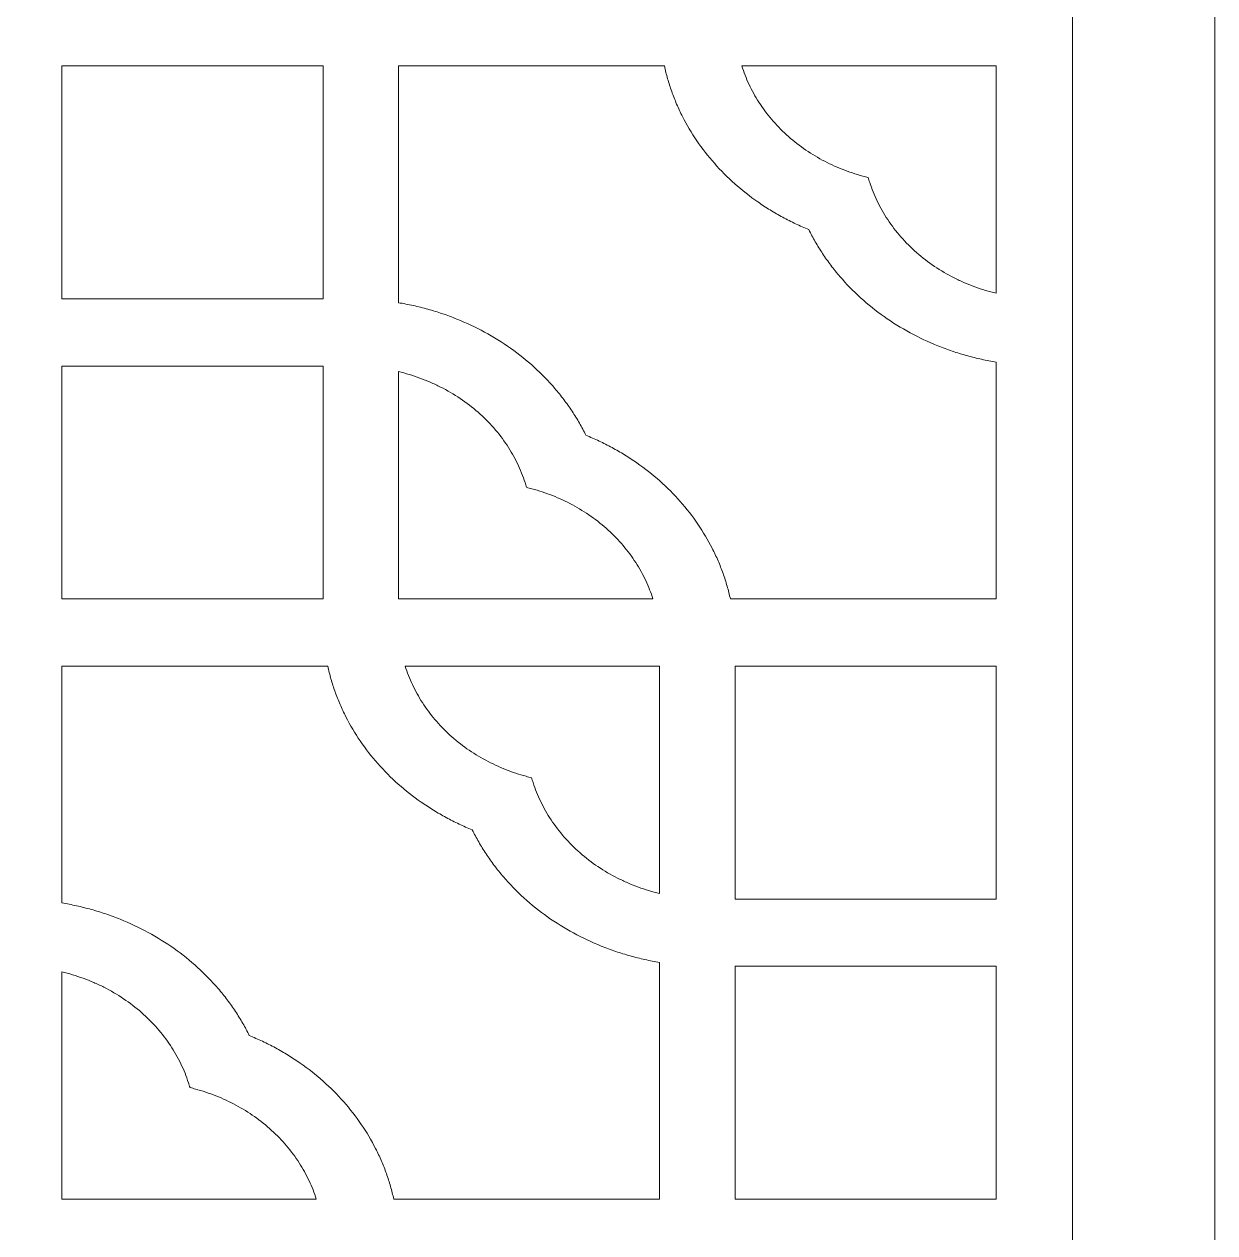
# Model space of a CAD drawing. Header units: centimetres. Extents: x -27.5 to -16.8, y -9.5 to 9.5.
# Drawn here: x -24.931 to -22.363, y 4 to 6.607 of the extents above; entities that cross this region are included whole.
import ezdxf

# ---------------------------------------------------------------- set-up
doc = ezdxf.new("R2010")
doc.units = ezdxf.units.CM
doc.header["$MEASUREMENT"] = 0
doc.layers.add('layer 1', color=7, linetype='Continuous')

msp = doc.modelspace()

# ---------------------------------------------------------------- linework, layer by layer
at = {"layer": 'layer 1', "color": 250, "lineweight": 9}
for points, knots in [([(-27.5, 9.5), (-27.5, 3.16667), (-27.5, -3.16664), (-27.5, -9.5), (-27.5, -9.5), (-25.78754, -9.5), (-24.07508, -9.5), (-22.36263, -9.5), (-22.36263, -9.5), (-22.36263, -3.16664), (-22.36263, 3.16667), (-22.36263, 9.5), (-22.36263, 9.5), (-24.07508, 9.5), (-25.78754, 9.5), (-27.5, 9.5)], [0, 0, 0, 0, 0.2, 0.2, 0.2, 0.2, 0.4, 0.4, 0.4, 0.4, 0.6, 0.6, 0.6, 0.6, 1, 1, 1, 1]), ([(-22.66971, -1.25389), (-22.66971, 2.24882), (-22.66971, 5.75153), (-22.66971, 9.25424), (-22.66971, 9.25424), (-24.17746, 9.25424), (-25.68521, 9.25424), (-27.19295, 9.25424), (-27.19295, 9.25424), (-27.19295, 5.75153), (-27.19295, 2.24882), (-27.19295, -1.25389), (-27.19295, -1.25389), (-25.68521, -1.25389), (-24.17746, -1.25389), (-22.66971, -1.25389)], [0, 0, 0, 0, 0.2, 0.2, 0.2, 0.2, 0.4, 0.4, 0.4, 0.4, 0.6, 0.6, 0.6, 0.6, 1, 1, 1, 1]), ([(-24.28653, 6.51722), (-24.28653, 6.34976), (-24.28653, 6.18237), (-24.28653, 6.01489), (-24.28653, 6.01489), (-24.47431, 6.01489), (-24.66214, 6.01489), (-24.84999, 6.01489), (-24.84999, 6.01489), (-24.84999, 6.18237), (-24.84999, 6.34976), (-24.84999, 6.51722), (-24.84999, 6.51722), (-24.66214, 6.51722), (-24.47431, 6.51722), (-24.28653, 6.51722)], [0, 0, 0, 0, 0.2, 0.2, 0.2, 0.2, 0.4, 0.4, 0.4, 0.4, 0.6, 0.6, 0.6, 0.6, 1, 1, 1, 1]), ([(-23.7195, 5.7206), (-23.72385, 5.72935), (-23.7285, 5.73813), (-23.73342, 5.74672), (-23.73342, 5.74672), (-23.73842, 5.7554), (-23.74369, 5.76399), (-23.74925, 5.77244), (-23.74925, 5.77244), (-23.75491, 5.7809), (-23.76082, 5.78926), (-23.76701, 5.79746), (-23.76701, 5.79746), (-23.77324, 5.80575), (-23.77979, 5.81389), (-23.78662, 5.82177), (-23.78662, 5.82177), (-23.80036, 5.8378), (-23.81521, 5.85304), (-23.83111, 5.86747), (-23.83111, 5.86747), (-23.84705, 5.88199), (-23.864, 5.89556), (-23.8819, 5.9082), (-23.8819, 5.9082), (-23.89976, 5.92089), (-23.91846, 5.93251), (-23.93795, 5.94307), (-23.93795, 5.94307), (-23.95733, 5.95358), (-23.97733, 5.96295), (-23.99795, 5.97124), (-23.99795, 5.97124), (-24.00817, 5.97537), (-24.0185, 5.97922), (-24.02897, 5.98277), (-24.02897, 5.98277), (-24.03935, 5.98625), (-24.04984, 5.98948), (-24.06038, 5.99248), (-24.06038, 5.99248), (-24.07087, 5.99541), (-24.08145, 5.998), (-24.09206, 6.00038), (-24.09206, 6.00038), (-24.1026, 6.00274), (-24.11318, 6.00478), (-24.12383, 6.00652), (-24.12383, 6.00652), (-24.12383, 6.17676), (-24.12383, 6.34699), (-24.12383, 6.51722), (-24.12383, 6.51722), (-23.93259, 6.51722), (-23.74137, 6.51722), (-23.55018, 6.51722), (-23.55018, 6.51722), (-23.54816, 6.50801), (-23.54585, 6.49876), (-23.54324, 6.48962), (-23.54324, 6.48962), (-23.54058, 6.48046), (-23.53763, 6.47122), (-23.5344, 6.46215), (-23.5344, 6.46215), (-23.53112, 6.45299), (-23.52752, 6.44382), (-23.52365, 6.43484), (-23.52365, 6.43484), (-23.51976, 6.42577), (-23.51554, 6.41684), (-23.51098, 6.40793), (-23.51098, 6.40793), (-23.50191, 6.3901), (-23.49163, 6.37272), (-23.48013, 6.35583), (-23.48013, 6.35583), (-23.4686, 6.33895), (-23.45593, 6.32268), (-23.44221, 6.30715), (-23.44221, 6.30715), (-23.42844, 6.29153), (-23.41369, 6.27675), (-23.39798, 6.2628), (-23.39798, 6.2628), (-23.38231, 6.2489), (-23.36577, 6.23588), (-23.34842, 6.22381), (-23.34842, 6.22381), (-23.33981, 6.21781), (-23.33104, 6.21204), (-23.32206, 6.20652), (-23.32206, 6.20652), (-23.31315, 6.20106), (-23.30405, 6.19579), (-23.29482, 6.19082), (-23.29482, 6.19082), (-23.28568, 6.18583), (-23.27635, 6.18111), (-23.26692, 6.17669), (-23.26692, 6.17669), (-23.25757, 6.17227), (-23.24811, 6.16807), (-23.23846, 6.16413), (-23.23846, 6.16413), (-23.23413, 6.15538), (-23.22951, 6.14661), (-23.22456, 6.13802), (-23.22456, 6.13802), (-23.21956, 6.12934), (-23.21427, 6.12072), (-23.20873, 6.11229), (-23.20873, 6.11229), (-23.20307, 6.10384), (-23.19716, 6.09548), (-23.19095, 6.08728), (-23.19095, 6.08728), (-23.18472, 6.07898), (-23.17817, 6.07085), (-23.17139, 6.06295), (-23.17139, 6.06295), (-23.15767, 6.04693), (-23.14282, 6.0317), (-23.12692, 6.01727), (-23.12692, 6.01727), (-23.11093, 6.00274), (-23.09396, 5.98916), (-23.07609, 5.97654), (-23.07609, 5.97654), (-23.05822, 5.96385), (-23.0395, 5.95223), (-23.02001, 5.94167), (-23.02001, 5.94167), (-23.00067, 5.93115), (-22.98063, 5.92176), (-22.96003, 5.91347), (-22.96003, 5.91347), (-22.94982, 5.90937), (-22.93948, 5.90552), (-22.92902, 5.90195), (-22.92902, 5.90195), (-22.91864, 5.89849), (-22.90819, 5.89526), (-22.89761, 5.89226), (-22.89761, 5.89226), (-22.88712, 5.88932), (-22.87653, 5.88674), (-22.86593, 5.88435), (-22.86593, 5.88435), (-22.85539, 5.88208), (-22.8448, 5.88002), (-22.8342, 5.87821), (-22.8342, 5.87821), (-22.8342, 5.70798), (-22.8342, 5.53772), (-22.8342, 5.36749), (-22.8342, 5.36749), (-23.02539, 5.36749), (-23.21661, 5.36749), (-23.4078, 5.36749), (-23.4078, 5.36749), (-23.40982, 5.37672), (-23.41216, 5.38598), (-23.41479, 5.39512), (-23.41479, 5.39512), (-23.41738, 5.40435), (-23.42036, 5.41351), (-23.42359, 5.42259), (-23.42359, 5.42259), (-23.42686, 5.43175), (-23.43046, 5.44089), (-23.43435, 5.44989), (-23.43435, 5.44989), (-23.43823, 5.45896), (-23.44244, 5.4679), (-23.44698, 5.47681), (-23.44698, 5.47681), (-23.45607, 5.49463), (-23.4664, 5.51209), (-23.47783, 5.52888), (-23.47783, 5.52888), (-23.48936, 5.54579), (-23.50203, 5.56205), (-23.51582, 5.57768), (-23.51582, 5.57768), (-23.52954, 5.59321), (-23.54429, 5.60798), (-23.56001, 5.62194), (-23.56001, 5.62194), (-23.57568, 5.63584), (-23.59219, 5.64885), (-23.60956, 5.66093), (-23.60956, 5.66093), (-23.61817, 5.66693), (-23.62697, 5.67268), (-23.63593, 5.67822), (-23.63593, 5.67822), (-23.64484, 5.68374), (-23.65393, 5.68894), (-23.66314, 5.69391), (-23.66314, 5.69391), (-23.67231, 5.69889), (-23.68163, 5.70363), (-23.69104, 5.70805), (-23.69104, 5.70805), (-23.70041, 5.71247), (-23.70992, 5.71666), (-23.7195, 5.7206)], [0, 0, 0, 0, 0.0188679, 0.0188679, 0.0188679, 0.0188679, 0.0377358, 0.0377358, 0.0377358, 0.0377358, 0.0566038, 0.0566038, 0.0566038, 0.0566038, 0.0754717, 0.0754717, 0.0754717, 0.0754717, 0.0943396, 0.0943396, 0.0943396, 0.0943396, 0.1132075, 0.1132075, 0.1132075, 0.1132075, 0.1320755, 0.1320755, 0.1320755, 0.1320755, 0.1509434, 0.1509434, 0.1509434, 0.1509434, 0.1698113, 0.1698113, 0.1698113, 0.1698113, 0.1886792, 0.1886792, 0.1886792, 0.1886792, 0.2075472, 0.2075472, 0.2075472, 0.2075472, 0.2264151, 0.2264151, 0.2264151, 0.2264151, 0.245283, 0.245283, 0.245283, 0.245283, 0.2641509, 0.2641509, 0.2641509, 0.2641509, 0.2830189, 0.2830189, 0.2830189, 0.2830189, 0.3018868, 0.3018868, 0.3018868, 0.3018868, 0.3207547, 0.3207547, 0.3207547, 0.3207547, 0.3396226, 0.3396226, 0.3396226, 0.3396226, 0.3584906, 0.3584906, 0.3584906, 0.3584906, 0.3773585, 0.3773585, 0.3773585, 0.3773585, 0.3962264, 0.3962264, 0.3962264, 0.3962264, 0.4150943, 0.4150943, 0.4150943, 0.4150943, 0.4339623, 0.4339623, 0.4339623, 0.4339623, 0.4528302, 0.4528302, 0.4528302, 0.4528302, 0.4716981, 0.4716981, 0.4716981, 0.4716981, 0.490566, 0.490566, 0.490566, 0.490566, 0.509434, 0.509434, 0.509434, 0.509434, 0.5283019, 0.5283019, 0.5283019, 0.5283019, 0.5471698, 0.5471698, 0.5471698, 0.5471698, 0.5660377, 0.5660377, 0.5660377, 0.5660377, 0.5849057, 0.5849057, 0.5849057, 0.5849057, 0.6037736, 0.6037736, 0.6037736, 0.6037736, 0.6226415, 0.6226415, 0.6226415, 0.6226415, 0.6415094, 0.6415094, 0.6415094, 0.6415094, 0.6603774, 0.6603774, 0.6603774, 0.6603774, 0.6792453, 0.6792453, 0.6792453, 0.6792453, 0.6981132, 0.6981132, 0.6981132, 0.6981132, 0.7169811, 0.7169811, 0.7169811, 0.7169811, 0.7358491, 0.7358491, 0.7358491, 0.7358491, 0.754717, 0.754717, 0.754717, 0.754717, 0.7735849, 0.7735849, 0.7735849, 0.7735849, 0.7924528, 0.7924528, 0.7924528, 0.7924528, 0.8113208, 0.8113208, 0.8113208, 0.8113208, 0.8301887, 0.8301887, 0.8301887, 0.8301887, 0.8490566, 0.8490566, 0.8490566, 0.8490566, 0.8679245, 0.8679245, 0.8679245, 0.8679245, 0.8867925, 0.8867925, 0.8867925, 0.8867925, 0.9056604, 0.9056604, 0.9056604, 0.9056604, 0.9245283, 0.9245283, 0.9245283, 0.9245283, 0.9433962, 0.9433962, 0.9433962, 0.9433962, 0.9622642, 0.9622642, 0.9622642, 0.9622642, 1, 1, 1, 1]), ([(-22.8342, 6.02689), (-22.84194, 6.02879), (-22.84961, 6.03083), (-22.85729, 6.03312), (-22.85729, 6.03312), (-22.86496, 6.03541), (-22.87259, 6.03795), (-22.88017, 6.0407), (-22.88017, 6.0407), (-22.88778, 6.04354), (-22.89532, 6.04655), (-22.90279, 6.04971), (-22.90279, 6.04971), (-22.91028, 6.05294), (-22.91765, 6.05642), (-22.92491, 6.06013), (-22.92491, 6.06013), (-22.9396, 6.06753), (-22.95373, 6.07575), (-22.96723, 6.08483), (-22.96723, 6.08483), (-22.98083, 6.09397), (-22.99373, 6.10384), (-23.0059, 6.11449), (-23.0059, 6.11449), (-23.01804, 6.12514), (-23.02938, 6.13651), (-23.03987, 6.14844), (-23.03987, 6.14844), (-23.05029, 6.16035), (-23.0598, 6.17282), (-23.06834, 6.18576), (-23.06834, 6.18576), (-23.07684, 6.19854), (-23.08434, 6.21174), (-23.09086, 6.2253), (-23.09086, 6.2253), (-23.09409, 6.23201), (-23.09705, 6.23872), (-23.0998, 6.24557), (-23.0998, 6.24557), (-23.1025, 6.25238), (-23.10498, 6.25916), (-23.10717, 6.26603), (-23.10717, 6.26603), (-23.10834, 6.26949), (-23.10944, 6.27297), (-23.11059, 6.27643), (-23.11059, 6.27643), (-23.11448, 6.27755), (-23.11835, 6.27859), (-23.12225, 6.27969), (-23.12225, 6.27969), (-23.12972, 6.28166), (-23.13714, 6.28395), (-23.14447, 6.2864), (-23.14447, 6.2864), (-23.15189, 6.28885), (-23.15925, 6.29153), (-23.16653, 6.29435), (-23.16653, 6.29435), (-23.18122, 6.30021), (-23.19553, 6.30683), (-23.20944, 6.31425), (-23.20944, 6.31425), (-23.22344, 6.32184), (-23.23693, 6.33011), (-23.24985, 6.33918), (-23.24985, 6.33918), (-23.26277, 6.34834), (-23.27509, 6.35822), (-23.28669, 6.36878), (-23.28669, 6.36878), (-23.29825, 6.37927), (-23.30902, 6.39049), (-23.31901, 6.40225), (-23.31901, 6.40225), (-23.32893, 6.41393), (-23.33796, 6.42616), (-23.34613, 6.43878), (-23.34613, 6.43878), (-23.35417, 6.45134), (-23.36128, 6.46419), (-23.36751, 6.47745), (-23.36751, 6.47745), (-23.3706, 6.48401), (-23.37344, 6.49056), (-23.37603, 6.49727), (-23.37603, 6.49727), (-23.37859, 6.50389), (-23.38093, 6.51053), (-23.38306, 6.51722), (-23.38306, 6.51722), (-23.20011, 6.51722), (-23.01714, 6.51722), (-22.8342, 6.51722), (-22.8342, 6.51722), (-22.8342, 6.35379), (-22.8342, 6.19034), (-22.8342, 6.02689)], [0, 0, 0, 0, 0.0384615, 0.0384615, 0.0384615, 0.0384615, 0.0769231, 0.0769231, 0.0769231, 0.0769231, 0.1153846, 0.1153846, 0.1153846, 0.1153846, 0.1538462, 0.1538462, 0.1538462, 0.1538462, 0.1923077, 0.1923077, 0.1923077, 0.1923077, 0.2307692, 0.2307692, 0.2307692, 0.2307692, 0.2692308, 0.2692308, 0.2692308, 0.2692308, 0.3076923, 0.3076923, 0.3076923, 0.3076923, 0.3461538, 0.3461538, 0.3461538, 0.3461538, 0.3846154, 0.3846154, 0.3846154, 0.3846154, 0.4230769, 0.4230769, 0.4230769, 0.4230769, 0.4615385, 0.4615385, 0.4615385, 0.4615385, 0.5, 0.5, 0.5, 0.5, 0.5384615, 0.5384615, 0.5384615, 0.5384615, 0.5769231, 0.5769231, 0.5769231, 0.5769231, 0.6153846, 0.6153846, 0.6153846, 0.6153846, 0.6538462, 0.6538462, 0.6538462, 0.6538462, 0.6923077, 0.6923077, 0.6923077, 0.6923077, 0.7307692, 0.7307692, 0.7307692, 0.7307692, 0.7692308, 0.7692308, 0.7692308, 0.7692308, 0.8076923, 0.8076923, 0.8076923, 0.8076923, 0.8461538, 0.8461538, 0.8461538, 0.8461538, 0.8846154, 0.8846154, 0.8846154, 0.8846154, 0.9230769, 0.9230769, 0.9230769, 0.9230769, 1, 1, 1, 1]), ([(-24.28653, 5.86983), (-24.28653, 5.70237), (-24.28653, 5.53498), (-24.28653, 5.36749), (-24.28653, 5.36749), (-24.47431, 5.36749), (-24.66214, 5.36749), (-24.84999, 5.36749), (-24.84999, 5.36749), (-24.84999, 5.53498), (-24.84999, 5.70237), (-24.84999, 5.86983), (-24.84999, 5.86983), (-24.66214, 5.86983), (-24.47431, 5.86983), (-24.28653, 5.86983)], [0, 0, 0, 0, 0.2, 0.2, 0.2, 0.2, 0.4, 0.4, 0.4, 0.4, 0.6, 0.6, 0.6, 0.6, 1, 1, 1, 1]), ([(-24.12383, 5.85785), (-24.11604, 5.85604), (-24.10835, 5.85388), (-24.10074, 5.85162), (-24.10074, 5.85162), (-24.09304, 5.84933), (-24.08539, 5.84678), (-24.07781, 5.84403), (-24.07781, 5.84403), (-24.07018, 5.84126), (-24.06267, 5.83826), (-24.0552, 5.83503), (-24.0552, 5.83503), (-24.04773, 5.8318), (-24.04033, 5.82832), (-24.03307, 5.82461), (-24.03307, 5.82461), (-24.01838, 5.81728), (-24.0043, 5.80898), (-23.99076, 5.79991), (-23.99076, 5.79991), (-23.97719, 5.79077), (-23.96425, 5.7809), (-23.95209, 5.77025), (-23.95209, 5.77025), (-23.93992, 5.75957), (-23.92861, 5.74821), (-23.91811, 5.7363), (-23.91811, 5.7363), (-23.90769, 5.72438), (-23.89818, 5.71192), (-23.88962, 5.69898), (-23.88962, 5.69898), (-23.88114, 5.68619), (-23.87365, 5.673), (-23.86712, 5.65944), (-23.86712, 5.65944), (-23.86389, 5.65279), (-23.86093, 5.64601), (-23.85816, 5.63914), (-23.85816, 5.63914), (-23.85548, 5.63245), (-23.85301, 5.62558), (-23.85079, 5.61871), (-23.85079, 5.61871), (-23.84964, 5.61525), (-23.84854, 5.61176), (-23.84739, 5.60828), (-23.84739, 5.60828), (-23.84352, 5.60718), (-23.83963, 5.60615), (-23.83576, 5.60505), (-23.83576, 5.60505), (-23.82827, 5.60308), (-23.82084, 5.60079), (-23.81351, 5.59834), (-23.81351, 5.59834), (-23.80609, 5.59589), (-23.79874, 5.59321), (-23.79148, 5.59037), (-23.79148, 5.59037), (-23.77677, 5.58453), (-23.76243, 5.57791), (-23.74854, 5.57048), (-23.74854, 5.57048), (-23.73455, 5.5629), (-23.72103, 5.55463), (-23.70813, 5.54556), (-23.70813, 5.54556), (-23.69519, 5.5364), (-23.68289, 5.52652), (-23.67132, 5.51596), (-23.67132, 5.51596), (-23.65975, 5.50545), (-23.64894, 5.49424), (-23.639, 5.48249), (-23.639, 5.48249), (-23.62905, 5.47081), (-23.62003, 5.45864), (-23.6119, 5.44595), (-23.6119, 5.44595), (-23.60381, 5.4334), (-23.59671, 5.42052), (-23.59048, 5.40728), (-23.59048, 5.40728), (-23.58743, 5.40073), (-23.58459, 5.39418), (-23.58198, 5.38747), (-23.58198, 5.38747), (-23.57941, 5.38092), (-23.57705, 5.3742), (-23.57492, 5.36749), (-23.57492, 5.36749), (-23.75789, 5.36749), (-23.94084, 5.36749), (-24.12383, 5.36749), (-24.12383, 5.36749), (-24.12383, 5.53094), (-24.12383, 5.6944), (-24.12383, 5.85785)], [0, 0, 0, 0, 0.0384615, 0.0384615, 0.0384615, 0.0384615, 0.0769231, 0.0769231, 0.0769231, 0.0769231, 0.1153846, 0.1153846, 0.1153846, 0.1153846, 0.1538462, 0.1538462, 0.1538462, 0.1538462, 0.1923077, 0.1923077, 0.1923077, 0.1923077, 0.2307692, 0.2307692, 0.2307692, 0.2307692, 0.2692308, 0.2692308, 0.2692308, 0.2692308, 0.3076923, 0.3076923, 0.3076923, 0.3076923, 0.3461538, 0.3461538, 0.3461538, 0.3461538, 0.3846154, 0.3846154, 0.3846154, 0.3846154, 0.4230769, 0.4230769, 0.4230769, 0.4230769, 0.4615385, 0.4615385, 0.4615385, 0.4615385, 0.5, 0.5, 0.5, 0.5, 0.5384615, 0.5384615, 0.5384615, 0.5384615, 0.5769231, 0.5769231, 0.5769231, 0.5769231, 0.6153846, 0.6153846, 0.6153846, 0.6153846, 0.6538462, 0.6538462, 0.6538462, 0.6538462, 0.6923077, 0.6923077, 0.6923077, 0.6923077, 0.7307692, 0.7307692, 0.7307692, 0.7307692, 0.7692308, 0.7692308, 0.7692308, 0.7692308, 0.8076923, 0.8076923, 0.8076923, 0.8076923, 0.8461538, 0.8461538, 0.8461538, 0.8461538, 0.8846154, 0.8846154, 0.8846154, 0.8846154, 0.9230769, 0.9230769, 0.9230769, 0.9230769, 1, 1, 1, 1]), ([(-24.27633, 5.22243), (-24.27432, 5.2132), (-24.272, 5.20406), (-24.26939, 5.1949), (-24.26939, 5.1949), (-24.26676, 5.18567), (-24.26383, 5.1765), (-24.26055, 5.16736), (-24.26055, 5.16736), (-24.25727, 5.1582), (-24.25368, 5.14913), (-24.24983, 5.14006), (-24.24983, 5.14006), (-24.24591, 5.13105), (-24.2417, 5.12205), (-24.23716, 5.11314), (-24.23716, 5.11314), (-24.22807, 5.09529), (-24.21778, 5.07793), (-24.2063, 5.06114), (-24.2063, 5.06114), (-24.19478, 5.04416), (-24.18211, 5.0279), (-24.16837, 5.01234), (-24.16837, 5.01234), (-24.1546, 4.99672), (-24.13984, 4.98196), (-24.12413, 4.96799), (-24.12413, 4.96799), (-24.10848, 4.95411), (-24.09194, 4.94109), (-24.07458, 4.929), (-24.07458, 4.929), (-24.06596, 4.92302), (-24.05721, 4.91725), (-24.04821, 4.91173), (-24.04821, 4.91173), (-24.0393, 4.90627), (-24.03023, 4.90098), (-24.02097, 4.89601), (-24.02097, 4.89601), (-24.01183, 4.89104), (-24.00251, 4.88639), (-23.99309, 4.8819), (-23.99309, 4.8819), (-23.98372, 4.87748), (-23.97426, 4.87329), (-23.96464, 4.86941), (-23.96464, 4.86941), (-23.96029, 4.86057), (-23.95568, 4.85182), (-23.95074, 4.84323), (-23.95074, 4.84323), (-23.94574, 4.83452), (-23.94045, 4.82603), (-23.93488, 4.81757), (-23.93488, 4.81757), (-23.92925, 4.80905), (-23.92336, 4.80069), (-23.91713, 4.79246), (-23.91713, 4.79246), (-23.9109, 4.78419), (-23.90435, 4.77606), (-23.89754, 4.76816), (-23.89754, 4.76816), (-23.88382, 4.75215), (-23.86897, 4.73691), (-23.85308, 4.72248), (-23.85308, 4.72248), (-23.83711, 4.70802), (-23.82013, 4.69437), (-23.80224, 4.68175), (-23.80224, 4.68175), (-23.78437, 4.66913), (-23.76568, 4.65744), (-23.74618, 4.64695), (-23.74618, 4.64695), (-23.72685, 4.63637), (-23.70681, 4.62697), (-23.68621, 4.61868), (-23.68621, 4.61868), (-23.67597, 4.61458), (-23.66564, 4.61071), (-23.65519, 4.60716), (-23.65519, 4.60716), (-23.64481, 4.6037), (-23.63435, 4.60047), (-23.62376, 4.59754), (-23.62376, 4.59754), (-23.61327, 4.59463), (-23.60271, 4.59192), (-23.59208, 4.58956), (-23.59208, 4.58956), (-23.58154, 4.58727), (-23.57098, 4.58523), (-23.56035, 4.5834), (-23.56035, 4.5834), (-23.56035, 4.41317), (-23.56035, 4.24294), (-23.56035, 4.0727), (-23.56035, 4.0727), (-23.75155, 4.0727), (-23.94279, 4.0727), (-24.13396, 4.0727), (-24.13396, 4.0727), (-24.13597, 4.08193), (-24.13831, 4.09117), (-24.14094, 4.10033), (-24.14094, 4.10033), (-24.14356, 4.10956), (-24.14651, 4.11873), (-24.14979, 4.1278), (-24.14979, 4.1278), (-24.15302, 4.13703), (-24.15661, 4.1461), (-24.16051, 4.1551), (-24.16051, 4.1551), (-24.16438, 4.16418), (-24.16864, 4.17318), (-24.17315, 4.18202), (-24.17315, 4.18202), (-24.18223, 4.19994), (-24.19256, 4.21728), (-24.20401, 4.23412), (-24.20401, 4.23412), (-24.21553, 4.25098), (-24.2282, 4.26733), (-24.24197, 4.28289), (-24.24197, 4.28289), (-24.25569, 4.29842), (-24.27047, 4.31326), (-24.28621, 4.32715), (-24.28621, 4.32715), (-24.30183, 4.34112), (-24.31837, 4.35406), (-24.33574, 4.36614), (-24.33574, 4.36614), (-24.34433, 4.37214), (-24.35312, 4.37789), (-24.36208, 4.38341), (-24.36208, 4.38341), (-24.37101, 4.38895), (-24.38009, 4.39415), (-24.38932, 4.39919), (-24.38932, 4.39919), (-24.39846, 4.4041), (-24.40778, 4.40884), (-24.41722, 4.41326), (-24.41722, 4.41326), (-24.42657, 4.41766), (-24.43607, 4.42185), (-24.44567, 4.42579), (-24.44567, 4.42579), (-24.45, 4.43463), (-24.45468, 4.44332), (-24.4596, 4.45193), (-24.4596, 4.45193), (-24.4646, 4.46061), (-24.46984, 4.4692), (-24.47545, 4.47766), (-24.47545, 4.47766), (-24.48107, 4.48618), (-24.48698, 4.49454), (-24.49319, 4.50276), (-24.49319, 4.50276), (-24.49942, 4.51096), (-24.50597, 4.5191), (-24.5128, 4.52707), (-24.5128, 4.52707), (-24.52652, 4.54299), (-24.54136, 4.55822), (-24.55726, 4.57268), (-24.55726, 4.57268), (-24.57321, 4.5872), (-24.59018, 4.60077), (-24.60805, 4.61348), (-24.60805, 4.61348), (-24.62592, 4.6261), (-24.64463, 4.63772), (-24.66413, 4.64828), (-24.66413, 4.64828), (-24.68349, 4.65877), (-24.70351, 4.66825), (-24.7241, 4.67655), (-24.7241, 4.67655), (-24.73432, 4.68065), (-24.74465, 4.68443), (-24.75512, 4.68798), (-24.75512, 4.68798), (-24.7655, 4.69153), (-24.77599, 4.69476), (-24.78653, 4.69769), (-24.78653, 4.69769), (-24.79702, 4.7006), (-24.80761, 4.70321), (-24.81821, 4.70557), (-24.81821, 4.70557), (-24.82875, 4.70796), (-24.83933, 4.70999), (-24.84999, 4.71173), (-24.84999, 4.71173), (-24.84999, 4.88197), (-24.84999, 5.0522), (-24.84999, 5.22243), (-24.84999, 5.22243), (-24.65875, 5.22243), (-24.46753, 5.22243), (-24.27633, 5.22243)], [0, 0, 0, 0, 0.0188679, 0.0188679, 0.0188679, 0.0188679, 0.0377358, 0.0377358, 0.0377358, 0.0377358, 0.0566038, 0.0566038, 0.0566038, 0.0566038, 0.0754717, 0.0754717, 0.0754717, 0.0754717, 0.0943396, 0.0943396, 0.0943396, 0.0943396, 0.1132075, 0.1132075, 0.1132075, 0.1132075, 0.1320755, 0.1320755, 0.1320755, 0.1320755, 0.1509434, 0.1509434, 0.1509434, 0.1509434, 0.1698113, 0.1698113, 0.1698113, 0.1698113, 0.1886792, 0.1886792, 0.1886792, 0.1886792, 0.2075472, 0.2075472, 0.2075472, 0.2075472, 0.2264151, 0.2264151, 0.2264151, 0.2264151, 0.245283, 0.245283, 0.245283, 0.245283, 0.2641509, 0.2641509, 0.2641509, 0.2641509, 0.2830189, 0.2830189, 0.2830189, 0.2830189, 0.3018868, 0.3018868, 0.3018868, 0.3018868, 0.3207547, 0.3207547, 0.3207547, 0.3207547, 0.3396226, 0.3396226, 0.3396226, 0.3396226, 0.3584906, 0.3584906, 0.3584906, 0.3584906, 0.3773585, 0.3773585, 0.3773585, 0.3773585, 0.3962264, 0.3962264, 0.3962264, 0.3962264, 0.4150943, 0.4150943, 0.4150943, 0.4150943, 0.4339623, 0.4339623, 0.4339623, 0.4339623, 0.4528302, 0.4528302, 0.4528302, 0.4528302, 0.4716981, 0.4716981, 0.4716981, 0.4716981, 0.490566, 0.490566, 0.490566, 0.490566, 0.509434, 0.509434, 0.509434, 0.509434, 0.5283019, 0.5283019, 0.5283019, 0.5283019, 0.5471698, 0.5471698, 0.5471698, 0.5471698, 0.5660377, 0.5660377, 0.5660377, 0.5660377, 0.5849057, 0.5849057, 0.5849057, 0.5849057, 0.6037736, 0.6037736, 0.6037736, 0.6037736, 0.6226415, 0.6226415, 0.6226415, 0.6226415, 0.6415094, 0.6415094, 0.6415094, 0.6415094, 0.6603774, 0.6603774, 0.6603774, 0.6603774, 0.6792453, 0.6792453, 0.6792453, 0.6792453, 0.6981132, 0.6981132, 0.6981132, 0.6981132, 0.7169811, 0.7169811, 0.7169811, 0.7169811, 0.7358491, 0.7358491, 0.7358491, 0.7358491, 0.754717, 0.754717, 0.754717, 0.754717, 0.7735849, 0.7735849, 0.7735849, 0.7735849, 0.7924528, 0.7924528, 0.7924528, 0.7924528, 0.8113208, 0.8113208, 0.8113208, 0.8113208, 0.8301887, 0.8301887, 0.8301887, 0.8301887, 0.8490566, 0.8490566, 0.8490566, 0.8490566, 0.8679245, 0.8679245, 0.8679245, 0.8679245, 0.8867925, 0.8867925, 0.8867925, 0.8867925, 0.9056604, 0.9056604, 0.9056604, 0.9056604, 0.9245283, 0.9245283, 0.9245283, 0.9245283, 0.9433962, 0.9433962, 0.9433962, 0.9433962, 0.9622642, 0.9622642, 0.9622642, 0.9622642, 1, 1, 1, 1]), ([(-23.56035, 4.7321), (-23.56809, 4.734), (-23.57579, 4.73604), (-23.58344, 4.73833), (-23.58344, 4.73833), (-23.59114, 4.74069), (-23.59875, 4.74323), (-23.60633, 4.74598), (-23.60633, 4.74598), (-23.61398, 4.74876), (-23.62149, 4.75176), (-23.62894, 4.75499), (-23.62894, 4.75499), (-23.63643, 4.75822), (-23.64383, 4.76161), (-23.65107, 4.76532), (-23.65107, 4.76532), (-23.66575, 4.77274), (-23.67989, 4.78096), (-23.69338, 4.79004), (-23.69338, 4.79004), (-23.70699, 4.79918), (-23.71991, 4.80912), (-23.73205, 4.81977), (-23.73205, 4.81977), (-23.74419, 4.83045), (-23.75558, 4.84172), (-23.76602, 4.85372), (-23.76602, 4.85372), (-23.77645, 4.86554), (-23.78595, 4.87803), (-23.79452, 4.89097), (-23.79452, 4.89097), (-23.803, 4.90375), (-23.81051, 4.91693), (-23.81702, 4.93051), (-23.81702, 4.93051), (-23.82025, 4.93722), (-23.8232, 4.944), (-23.82598, 4.95079), (-23.82598, 4.95079), (-23.82866, 4.95759), (-23.83113, 4.96437), (-23.83335, 4.97122), (-23.83335, 4.97122), (-23.8345, 4.9747), (-23.8356, 4.97825), (-23.83674, 4.98173), (-23.83674, 4.98173), (-23.84066, 4.98274), (-23.84453, 4.98377), (-23.84843, 4.9849), (-23.84843, 4.9849), (-23.85589, 4.98693), (-23.86329, 4.98913), (-23.87065, 4.99159), (-23.87065, 4.99159), (-23.87807, 4.99404), (-23.8854, 4.99672), (-23.89268, 4.99956), (-23.89268, 4.99956), (-23.90742, 5.0054), (-23.92171, 5.01204), (-23.93559, 5.01953), (-23.93559, 5.01953), (-23.94959, 5.02702), (-23.96308, 5.03539), (-23.976, 5.04448), (-23.976, 5.04448), (-23.98895, 5.05355), (-24.00125, 5.06343), (-24.01286, 5.07399), (-24.01286, 5.07399), (-24.02441, 5.08448), (-24.0352, 5.09568), (-24.04519, 5.10746), (-24.04519, 5.10746), (-24.05508, 5.11914), (-24.06411, 5.13137), (-24.07229, 5.144), (-24.07229, 5.144), (-24.08033, 5.15655), (-24.08743, 5.1694), (-24.09368, 5.18267), (-24.09368, 5.18267), (-24.09675, 5.18922), (-24.09959, 5.19584), (-24.10218, 5.20248), (-24.10218, 5.20248), (-24.10477, 5.2091), (-24.10709, 5.21572), (-24.10922, 5.22243), (-24.10922, 5.22243), (-23.92629, 5.22243), (-23.7433, 5.22243), (-23.56035, 5.22243), (-23.56035, 5.22243), (-23.56035, 5.05901), (-23.56035, 4.89555), (-23.56035, 4.7321)], [0, 0, 0, 0, 0.0384615, 0.0384615, 0.0384615, 0.0384615, 0.0769231, 0.0769231, 0.0769231, 0.0769231, 0.1153846, 0.1153846, 0.1153846, 0.1153846, 0.1538462, 0.1538462, 0.1538462, 0.1538462, 0.1923077, 0.1923077, 0.1923077, 0.1923077, 0.2307692, 0.2307692, 0.2307692, 0.2307692, 0.2692308, 0.2692308, 0.2692308, 0.2692308, 0.3076923, 0.3076923, 0.3076923, 0.3076923, 0.3461538, 0.3461538, 0.3461538, 0.3461538, 0.3846154, 0.3846154, 0.3846154, 0.3846154, 0.4230769, 0.4230769, 0.4230769, 0.4230769, 0.4615385, 0.4615385, 0.4615385, 0.4615385, 0.5, 0.5, 0.5, 0.5, 0.5384615, 0.5384615, 0.5384615, 0.5384615, 0.5769231, 0.5769231, 0.5769231, 0.5769231, 0.6153846, 0.6153846, 0.6153846, 0.6153846, 0.6538462, 0.6538462, 0.6538462, 0.6538462, 0.6923077, 0.6923077, 0.6923077, 0.6923077, 0.7307692, 0.7307692, 0.7307692, 0.7307692, 0.7692308, 0.7692308, 0.7692308, 0.7692308, 0.8076923, 0.8076923, 0.8076923, 0.8076923, 0.8461538, 0.8461538, 0.8461538, 0.8461538, 0.8846154, 0.8846154, 0.8846154, 0.8846154, 0.9230769, 0.9230769, 0.9230769, 0.9230769, 1, 1, 1, 1]), ([(-22.8342, 4.7201), (-23.02198, 4.7201), (-23.20983, 4.7201), (-23.39763, 4.7201), (-23.39763, 4.7201), (-23.39763, 4.88758), (-23.39763, 5.05497), (-23.39763, 5.22243), (-23.39763, 5.22243), (-23.20983, 5.22243), (-23.02198, 5.22243), (-22.8342, 5.22243), (-22.8342, 5.22243), (-22.8342, 5.05497), (-22.8342, 4.88758), (-22.8342, 4.7201)], [0, 0, 0, 0, 0.2, 0.2, 0.2, 0.2, 0.4, 0.4, 0.4, 0.4, 0.6, 0.6, 0.6, 0.6, 1, 1, 1, 1]), ([(-24.30108, 4.0727), (-24.48407, 4.0727), (-24.66699, 4.0727), (-24.84999, 4.0727), (-24.84999, 4.0727), (-24.84999, 4.23615), (-24.84999, 4.39961), (-24.84999, 4.56306), (-24.84999, 4.56306), (-24.84222, 4.56123), (-24.83452, 4.55919), (-24.82689, 4.5568), (-24.82689, 4.5568), (-24.8192, 4.55451), (-24.81155, 4.55199), (-24.80396, 4.54924), (-24.80396, 4.54924), (-24.79636, 4.54647), (-24.78882, 4.54347), (-24.78135, 4.54024), (-24.78135, 4.54024), (-24.77391, 4.53701), (-24.76648, 4.53353), (-24.75922, 4.52991), (-24.75922, 4.52991), (-24.74454, 4.52249), (-24.73045, 4.51419), (-24.71693, 4.50512), (-24.71693, 4.50512), (-24.70335, 4.49596), (-24.69041, 4.48609), (-24.67824, 4.47546), (-24.67824, 4.47546), (-24.6661, 4.46478), (-24.65476, 4.45342), (-24.64431, 4.44151), (-24.64431, 4.44151), (-24.63389, 4.42959), (-24.62434, 4.4172), (-24.61577, 4.40426), (-24.61577, 4.40426), (-24.60734, 4.39147), (-24.5998, 4.37821), (-24.5933, 4.36472), (-24.5933, 4.36472), (-24.59007, 4.358), (-24.58709, 4.35122), (-24.58434, 4.34435), (-24.58434, 4.34435), (-24.58164, 4.33764), (-24.57921, 4.33077), (-24.57694, 4.32392), (-24.57694, 4.32392), (-24.57582, 4.32043), (-24.57469, 4.31698), (-24.57355, 4.31349), (-24.57355, 4.31349), (-24.5697, 4.31246), (-24.56578, 4.31136), (-24.56191, 4.31033), (-24.56191, 4.31033), (-24.55442, 4.30829), (-24.547, 4.30607), (-24.53967, 4.30362), (-24.53967, 4.30362), (-24.53224, 4.3011), (-24.52491, 4.29849), (-24.51765, 4.29558), (-24.51765, 4.29558), (-24.50292, 4.28974), (-24.4886, 4.28312), (-24.4747, 4.27569), (-24.4747, 4.27569), (-24.4607, 4.26811), (-24.44721, 4.25982), (-24.43431, 4.25075), (-24.43431, 4.25075), (-24.42134, 4.24161), (-24.40904, 4.23173), (-24.39747, 4.22124), (-24.39747, 4.22124), (-24.38593, 4.21066), (-24.37512, 4.19952), (-24.36517, 4.18777), (-24.36517, 4.18777), (-24.35523, 4.17602), (-24.34618, 4.16385), (-24.33805, 4.15116), (-24.33805, 4.15116), (-24.33001, 4.13868), (-24.32286, 4.12574), (-24.31663, 4.11249), (-24.31663, 4.11249), (-24.31358, 4.10601), (-24.31074, 4.09939), (-24.30815, 4.09268), (-24.30815, 4.09268), (-24.30557, 4.08613), (-24.30321, 4.07941), (-24.30108, 4.0727)], [0, 0, 0, 0, 0.0384615, 0.0384615, 0.0384615, 0.0384615, 0.0769231, 0.0769231, 0.0769231, 0.0769231, 0.1153846, 0.1153846, 0.1153846, 0.1153846, 0.1538462, 0.1538462, 0.1538462, 0.1538462, 0.1923077, 0.1923077, 0.1923077, 0.1923077, 0.2307692, 0.2307692, 0.2307692, 0.2307692, 0.2692308, 0.2692308, 0.2692308, 0.2692308, 0.3076923, 0.3076923, 0.3076923, 0.3076923, 0.3461538, 0.3461538, 0.3461538, 0.3461538, 0.3846154, 0.3846154, 0.3846154, 0.3846154, 0.4230769, 0.4230769, 0.4230769, 0.4230769, 0.4615385, 0.4615385, 0.4615385, 0.4615385, 0.5, 0.5, 0.5, 0.5, 0.5384615, 0.5384615, 0.5384615, 0.5384615, 0.5769231, 0.5769231, 0.5769231, 0.5769231, 0.6153846, 0.6153846, 0.6153846, 0.6153846, 0.6538462, 0.6538462, 0.6538462, 0.6538462, 0.6923077, 0.6923077, 0.6923077, 0.6923077, 0.7307692, 0.7307692, 0.7307692, 0.7307692, 0.7692308, 0.7692308, 0.7692308, 0.7692308, 0.8076923, 0.8076923, 0.8076923, 0.8076923, 0.8461538, 0.8461538, 0.8461538, 0.8461538, 0.8846154, 0.8846154, 0.8846154, 0.8846154, 0.9230769, 0.9230769, 0.9230769, 0.9230769, 1, 1, 1, 1]), ([(-23.39763, 4.0727), (-23.39763, 4.24016), (-23.39763, 4.40765), (-23.39763, 4.57504), (-23.39763, 4.57504), (-23.20983, 4.57504), (-23.02198, 4.57504), (-22.8342, 4.57504), (-22.8342, 4.57504), (-22.8342, 4.40765), (-22.8342, 4.24016), (-22.8342, 4.0727), (-22.8342, 4.0727), (-23.02198, 4.0727), (-23.20983, 4.0727), (-23.39763, 4.0727)], [0, 0, 0, 0, 0.2, 0.2, 0.2, 0.2, 0.4, 0.4, 0.4, 0.4, 0.6, 0.6, 0.6, 0.6, 1, 1, 1, 1])]:
    msp.add_open_spline(points, degree=3, knots=knots, dxfattribs=at)

doc.saveas('drawing.dxf')
